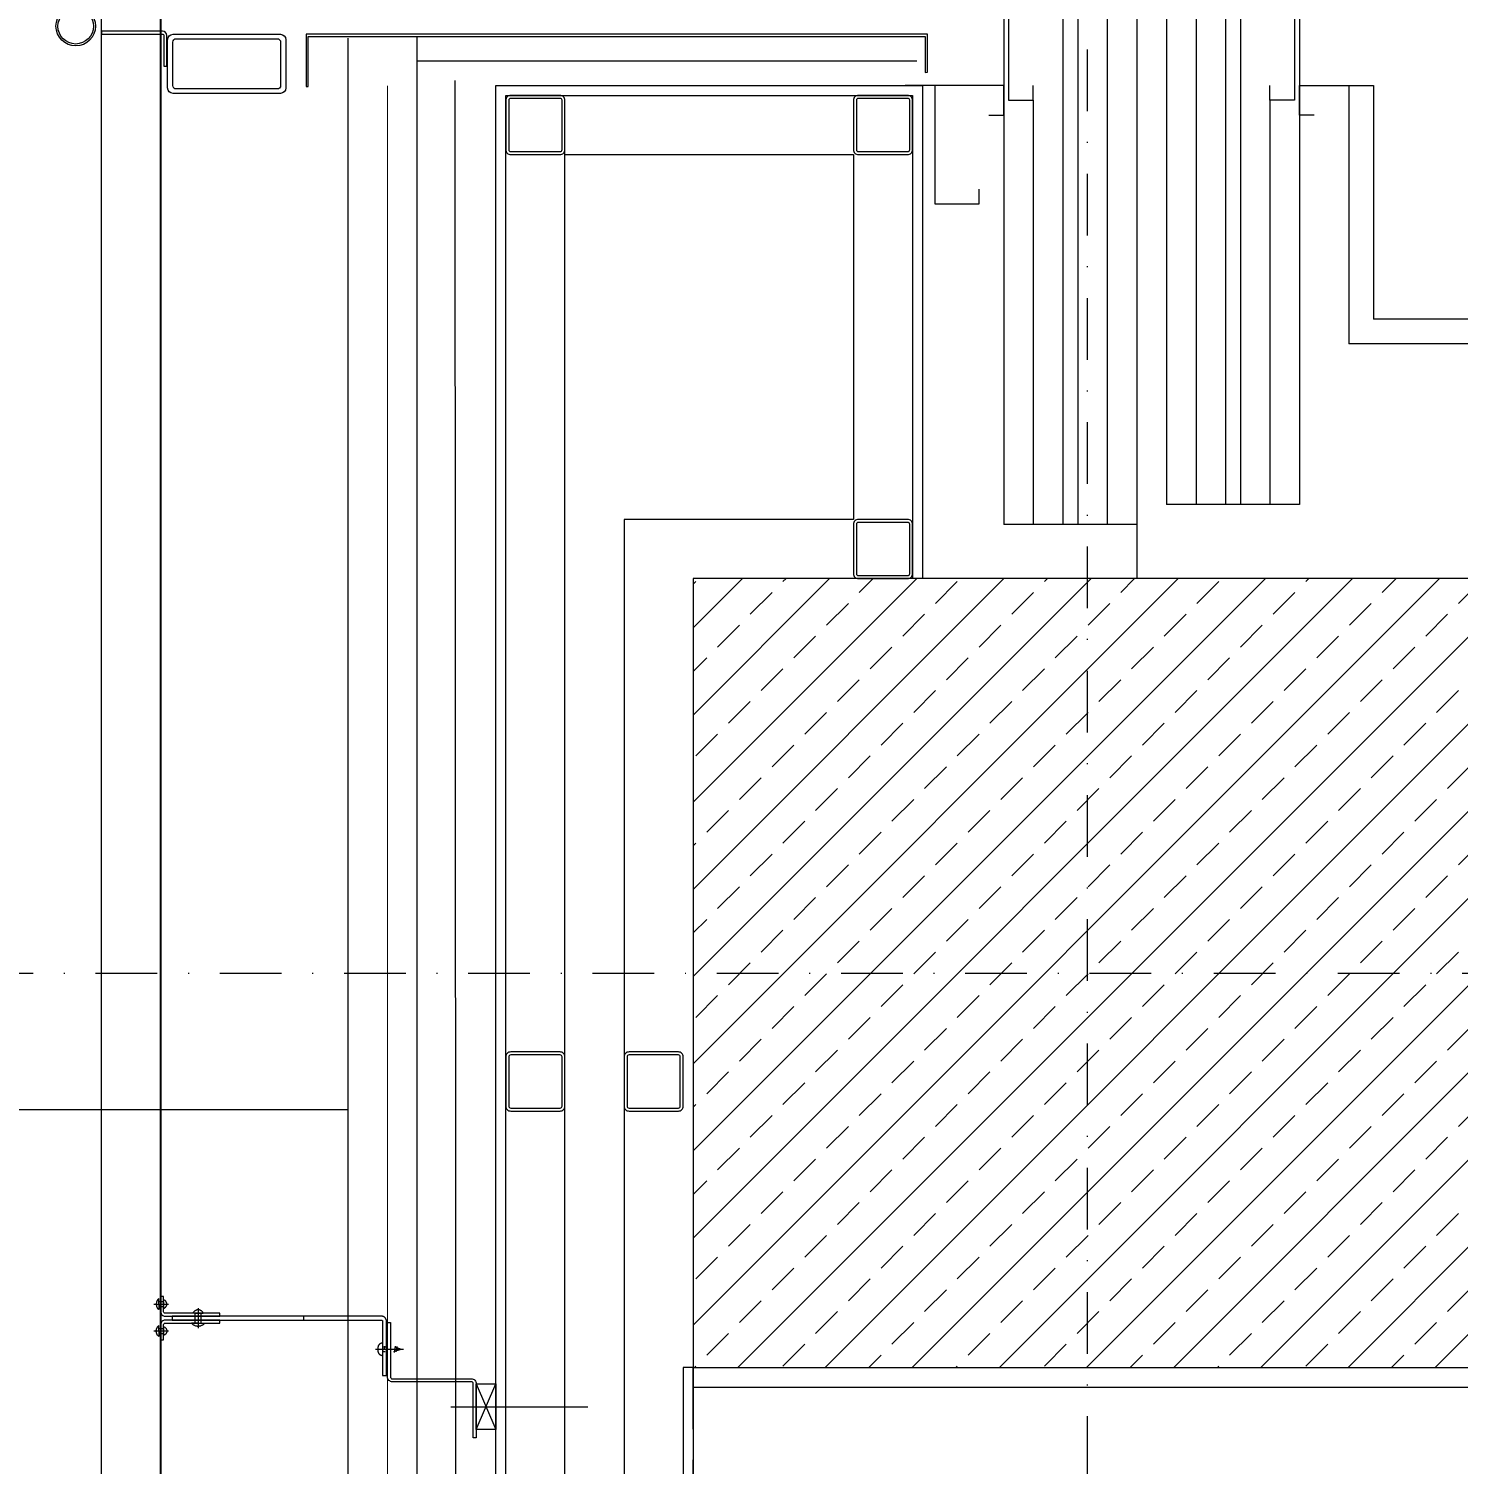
# Model space of a CAD drawing. Extents: x -1701 to 23780, y -363 to 7742.
# Drawn here: x 1115.1 to 1260.1, y 1935.2 to 2080.8 of the extents above; entities that cross this region are included whole.
import ezdxf
from ezdxf.enums import TextEntityAlignment as Align
from ezdxf.xclip import XClip

# ---------------------------------------------------------------- set-up
doc = ezdxf.new("R2010")
doc.units = 0
doc.header["$LTSCALE"] = 25
doc.header["$MEASUREMENT"] = 0
doc.header["$XCLIPFRAME"] = 0
doc.header["$PDMODE"] = 1
for name, pattern in [('Audi$0$DASHDOT2', [0.5, 0.25, -0.125, 0, -0.125]), ('Audi$0$DOT2', [0.125, 0, -0.125]), ('Audi$0$HIDDEN', [0.375, 0.25, -0.125])]:
    doc.linetypes.add(name, pattern=pattern)
doc.layers.get('0').update_dxf_attribs({"color": 9, "lineweight": 9})
for name, color, linetype, lineweight in [('Audi$0$01', 8, 'Continuous', 9), ('Audi$0$05V', 8, 'Continuous', 9), ('Audi$0$06D', 8, 'Continuous', 9), ('Audi$0$09W', 8, 'Continuous', 9), ('Audi$0$10', 8, 'Continuous', 9), ('Audi$0$11', 8, 'Continuous', 9), ('Audi$0$14', 8, 'Continuous', 9), ('Audi$0$20', 8, 'Audi$0$DOT2', 9), ('Audi$0$22', 8, 'Continuous', 9), ('Audi$0$24', 8, 'Audi$0$DASHDOT2', 9), ('Audi$0$33', 8, 'Audi$0$BATTING', 9)]:
    doc.layers.add(name, color=color, linetype=linetype, lineweight=lineweight)
doc.styles.add('Audi$0$Arial', font='arial.ttf', dxfattribs={"height": 2.5})
doc.linetypes.add('Audi$0$BATTING', pattern='A,0.0001,-0.1,[134,ltypeshp.shx,S=0.1,R=0,X=-0.1,Y=0],-0.2,[134,ltypeshp.shx,S=0.1,R=180,X=0.1,Y=0],-0.1', length=0.4001)

# ---------------------------------------------------------------- blocks, each defined once
blk = doc.blocks.new('Audi$0$p-kolon_80x80')
at = {"layer": 'Audi$0$09W'}
h = blk.add_hatch(dxfattribs=at)
h.set_pattern_fill('ANSI33', color=256, scale=25, style=0)
h.set_pattern_definition([(45, (-1222.5, -385), (-4.419417, 4.419417), []), (45, (-1218.0806, -385), (-4.419417, 4.419417), [3.125, -1.5625])])
h.paths.add_polyline_path([(-40, -40), (40, -40), (40, 40), (-40, 40)])
blk.add_lwpolyline([(-40, -40), (40, -40), (40, 40), (-40, 40)], close=True)
blk = doc.blocks.new('Audi$0$p- alum kaplama profil')
at = {"lineweight": 13}
blk.add_lwpolyline([(7.12, 12.59), (7.12, 26.49)], dxfattribs=at)
at = {"lineweight": 5}
blk.add_lwpolyline([(9.44, 15.16), (4.79, 15.16), (4.79, 17.16), (9.44, 17.16)], close=True, dxfattribs=at)
for points in [[(4.79, 15.16), (9.44, 17.16)], [(9.44, 15.16), (4.79, 17.16)]]:
    blk.add_lwpolyline(points, dxfattribs=at)
at = {"lineweight": 18}
blk.add_lwpolyline([(4.09, 6.16), (-1.41, 6.16), (-1.41, 6.46), (4.09, 6.46, 0.414214), (4.29, 6.66), (4.29, 14.66, -0.414214), (4.79, 15.16), (10.29, 15.16), (10.29, 14.86), (4.79, 14.86, 0.414214), (4.59, 14.66), (4.59, 6.66, -0.414214)], format="xyb", close=True, dxfattribs=at)
blk.add_lwpolyline([(-2.06, 5.56), (-2.06, -2.34), (-2.06, -15.69), (-1.66, -15.69), (-1.66, -2.34), (-1.66, 5.56), (-1.66, 5.56), (-1.66, 5.57), (-1.66, 5.57), (-1.66, 5.58), (-1.66, 5.58), (-1.65, 5.59), (-1.65, 5.59), (-1.65, 5.59), (-1.65, 5.6), (-1.65, 5.6), (-1.64, 5.61), (-1.64, 5.61), (-1.64, 5.62), (-1.64, 5.62), (-1.63, 5.62), (-1.63, 5.63), (-1.63, 5.63), (-1.62, 5.63), (-1.62, 5.64), (-1.61, 5.64), (-1.61, 5.64), (-1.61, 5.64), (-1.6, 5.65), (-1.6, 5.65), (-1.59, 5.65), (-1.59, 5.65), (-1.58, 5.65), (-1.58, 5.65), (-1.57, 5.66), (-1.57, 5.66), (-1.56, 5.66), (-1.56, 5.66), (3.94, 5.66), (3.94, 6.06), (-1.56, 6.06), (-1.58, 6.06), (-1.61, 6.05), (-1.63, 6.05), (-1.66, 6.05), (-1.68, 6.04), (-1.7, 6.03), (-1.73, 6.03), (-1.75, 6.02), (-1.77, 6.01), (-1.79, 6), (-1.82, 5.99), (-1.84, 5.97), (-1.86, 5.96), (-1.88, 5.94), (-1.89, 5.93), (-1.91, 5.91), (-1.93, 5.89), (-1.95, 5.87), (-1.96, 5.85), (-1.97, 5.83), (-1.99, 5.81), (-2, 5.79), (-2.01, 5.77), (-2.02, 5.75), (-2.03, 5.72), (-2.04, 5.7), (-2.04, 5.68), (-2.05, 5.65), (-2.05, 5.63), (-2.06, 5.61), (-2.06, 5.58)], close=True)
blk.add_lwpolyline([(-1.66, -2.34), (-2.06, -2.34)])
for points in [[(-2.36, -10.84), (-2.36, -16.39), (-2.36, -16.39, -0.414214), (-2.51, -16.54), (-2.51, -16.54), (-4.06, -16.54), (-4.06, -16.84), (-2.51, -16.84), (-2.51, -16.84, 0.414214), (-2.06, -16.39), (-2.06, -10.84)], [(-1.36, -10.84), (-1.66, -10.84), (-1.66, -16.39, 0.414214), (-1.21, -16.84), (-1.21, -16.84), (0.34, -16.84), (0.34, -16.54), (-1.21, -16.54), (-1.21, -16.54, -0.414214), (-1.36, -16.39), (-1.36, -16.39)]]:
    blk.add_lwpolyline(points, format="xyb", close=True)
for points in [[(1.05, 6.91, -10), (1.29, 7.56, -10)], [(1.29, 4.93, -10), (1.29, 7.8, -10)], [(1.53, 6.82, -10), (1.29, 7.56, -10)], [(1.61, 6.87, -10), (0.98, 6.96, -10)], [(1.33, 5.85, -10), (0.98, 5.88, -10)], [(1.56, 7.05, -10), (1.02, 7.13, -10)], [(1.05, 5.83, -10), (1.05, 6.01, -10)], [(1.05, 5.75, -10), (1.05, 5.83, -10)], [(1.29, 6.16, -10), (1.29, 6.26, -10)], [(1.53, 5.75, -10), (1.53, 5.92, -10)], [(0.67, 5.66, -10), (1.91, 5.66, -10)], [(0.67, 5.66, -10), (0.67, 5.64, -10), (0.67, 5.62, -10), (0.67, 5.6, -10), (0.68, 5.58, -10), (0.68, 5.56, -10), (0.69, 5.54, -10), (0.69, 5.52, -10), (0.7, 5.5, -10), (0.7, 5.48, -10), (0.71, 5.46, -10), (0.72, 5.45, -10), (0.73, 5.43, -10), (0.74, 5.41, -10), (0.75, 5.4, -10), (0.76, 5.38, -10), (0.77, 5.36, -10), (0.79, 5.35, -10), (0.8, 5.33, -10), (0.81, 5.32, -10), (0.83, 5.31, -10), (0.84, 5.29, -10), (0.86, 5.28, -10), (0.87, 5.27, -10), (0.89, 5.26, -10), (0.91, 5.25, -10), (0.92, 5.24, -10), (0.94, 5.23, -10), (0.96, 5.22, -10), (0.98, 5.21, -10), (1, 5.21, -10), (1.02, 5.2, -10), (1.03, 5.2, -10)], [(0.96, 5.66, -10), (0.97, 5.66, -10), (0.97, 5.66, -10), (0.97, 5.66, -10), (0.98, 5.66, -10), (0.98, 5.66, -10), (0.99, 5.66, -10), (0.99, 5.66, -10), (1, 5.66, -10), (1, 5.67, -10), (1, 5.67, -10), (1.01, 5.67, -10), (1.01, 5.67, -10), (1.01, 5.67, -10), (1.02, 5.68, -10), (1.02, 5.68, -10), (1.02, 5.68, -10), (1.03, 5.69, -10), (1.03, 5.69, -10), (1.03, 5.69, -10), (1.04, 5.7, -10), (1.04, 5.7, -10), (1.04, 5.7, -10), (1.04, 5.71, -10), (1.04, 5.71, -10), (1.05, 5.72, -10), (1.05, 5.72, -10), (1.05, 5.72, -10), (1.05, 5.73, -10), (1.05, 5.73, -10), (1.05, 5.74, -10), (1.05, 5.74, -10), (1.05, 5.75, -10)], [(1.03, 5.2, -10), (1.04, 5.2, -10), (1.05, 5.19, -10), (1.05, 5.19, -10), (1.06, 5.19, -10), (1.06, 5.19, -10), (1.07, 5.19, -10), (1.07, 5.19, -10), (1.08, 5.19, -10), (1.08, 5.19, -10), (1.09, 5.19, -10), (1.09, 5.18, -10), (1.1, 5.18, -10), (1.1, 5.18, -10), (1.11, 5.18, -10), (1.11, 5.18, -10), (1.12, 5.18, -10), (1.12, 5.18, -10), (1.13, 5.18, -10), (1.13, 5.18, -10), (1.14, 5.18, -10), (1.15, 5.18, -10), (1.15, 5.18, -10), (1.16, 5.17, -10), (1.16, 5.17, -10), (1.17, 5.17, -10), (1.17, 5.17, -10), (1.18, 5.17, -10), (1.18, 5.17, -10), (1.19, 5.17, -10), (1.19, 5.17, -10), (1.2, 5.17, -10), (1.2, 5.17, -10)], [(1.2, 5.17, -10), (1.2, 5.2, -10)], [(1.38, 5.2, -10), (1.2, 5.2, -10)], [(1.38, 5.17, -10), (1.38, 5.2, -10)], [(1.38, 5.17, -10), (1.38, 5.17, -10), (1.39, 5.17, -10), (1.39, 5.17, -10), (1.4, 5.17, -10), (1.41, 5.17, -10), (1.41, 5.17, -10), (1.42, 5.17, -10), (1.42, 5.17, -10), (1.43, 5.17, -10), (1.43, 5.18, -10), (1.44, 5.18, -10), (1.44, 5.18, -10), (1.45, 5.18, -10), (1.45, 5.18, -10), (1.46, 5.18, -10), (1.46, 5.18, -10), (1.47, 5.18, -10), (1.47, 5.18, -10), (1.48, 5.18, -10), (1.48, 5.18, -10), (1.49, 5.18, -10), (1.5, 5.19, -10), (1.5, 5.19, -10), (1.51, 5.19, -10), (1.51, 5.19, -10), (1.52, 5.19, -10), (1.52, 5.19, -10), (1.53, 5.19, -10), (1.53, 5.19, -10), (1.54, 5.19, -10), (1.54, 5.2, -10), (1.55, 5.2, -10)], [(1.53, 5.75, -10), (1.53, 5.74, -10), (1.53, 5.74, -10), (1.53, 5.73, -10), (1.53, 5.73, -10), (1.53, 5.72, -10), (1.54, 5.72, -10), (1.54, 5.72, -10), (1.54, 5.71, -10), (1.54, 5.71, -10), (1.54, 5.7, -10), (1.54, 5.7, -10), (1.55, 5.7, -10), (1.55, 5.69, -10), (1.55, 5.69, -10), (1.55, 5.69, -10), (1.56, 5.68, -10), (1.56, 5.68, -10), (1.56, 5.68, -10), (1.57, 5.67, -10), (1.57, 5.67, -10), (1.58, 5.67, -10), (1.58, 5.67, -10), (1.58, 5.67, -10), (1.59, 5.66, -10), (1.59, 5.66, -10), (1.6, 5.66, -10), (1.6, 5.66, -10), (1.6, 5.66, -10), (1.61, 5.66, -10), (1.61, 5.66, -10), (1.62, 5.66, -10), (1.62, 5.66, -10)], [(1.55, 5.2, -10), (1.57, 5.2, -10), (1.59, 5.21, -10), (1.6, 5.21, -10), (1.62, 5.22, -10), (1.64, 5.23, -10), (1.66, 5.24, -10), (1.68, 5.25, -10), (1.69, 5.26, -10), (1.71, 5.27, -10), (1.73, 5.28, -10), (1.74, 5.29, -10), (1.76, 5.31, -10), (1.77, 5.32, -10), (1.78, 5.33, -10), (1.8, 5.35, -10), (1.81, 5.36, -10), (1.82, 5.38, -10), (1.83, 5.4, -10), (1.84, 5.41, -10), (1.85, 5.43, -10), (1.86, 5.45, -10), (1.87, 5.46, -10), (1.88, 5.48, -10), (1.89, 5.5, -10), (1.89, 5.52, -10), (1.9, 5.54, -10), (1.9, 5.56, -10), (1.9, 5.58, -10), (1.91, 5.6, -10), (1.91, 5.62, -10), (1.91, 5.64, -10), (1.91, 5.66, -10)], [(-2.86, -13.04, 0), (-0.86, -13.04, 0)], [(-2.36, -12.52, 0), (-2.4, -12.53, 0), (-2.43, -12.56, 0), (-2.47, -12.58, 0), (-2.5, -12.6, 0), (-2.53, -12.63, 0), (-2.56, -12.66, 0), (-2.59, -12.69, 0), (-2.61, -12.73, 0), (-2.63, -12.76, 0), (-2.65, -12.8, 0), (-2.67, -12.84, 0), (-2.68, -12.88, 0), (-2.69, -12.92, 0), (-2.7, -12.96, 0), (-2.71, -13, 0), (-2.71, -13.04, 0), (-2.71, -13.08, 0), (-2.7, -13.13, 0), (-2.69, -13.17, 0), (-2.68, -13.21, 0), (-2.67, -13.25, 0), (-2.65, -13.28, 0), (-2.63, -13.32, 0), (-2.61, -13.36, 0), (-2.59, -13.39, 0), (-2.56, -13.42, 0), (-2.53, -13.45, 0), (-2.5, -13.48, 0), (-2.47, -13.51, 0), (-2.43, -13.53, 0), (-2.4, -13.55, 0), (-2.36, -13.57, 0)], [(-2.36, -13.04, 0), (-2.36, -12.52, 0)], [(-2.36, -13.04, 0), (-2.36, -12.73, 0)], [(-2.36, -12.73, 0), (-2.36, -13.04, 0)], [(-1.36, -12.73, 0), (-2.36, -12.73, 0)], [(-2.36, -13.04, 0), (-2.36, -13.36, 0)], [(-2.36, -13.04, 0), (-2.36, -13.57, 0)], [(-2.36, -13.36, 0), (-2.36, -13.04, 0)], [(-1.36, -13.04, 0), (-1.36, -12.37, 0)], [(-1.36, -13.72, 0), (-1.32, -13.68, 0), (-1.29, -13.65, 0), (-1.26, -13.61, 0), (-1.23, -13.58, 0), (-1.2, -13.54, 0), (-1.18, -13.5, 0), (-1.16, -13.45, 0), (-1.14, -13.41, 0), (-1.12, -13.37, 0), (-1.1, -13.32, 0), (-1.09, -13.28, 0), (-1.08, -13.23, 0), (-1.07, -13.18, 0), (-1.06, -13.14, 0), (-1.06, -13.09, 0), (-1.06, -13.04, 0), (-1.06, -12.99, 0), (-1.06, -12.95, 0), (-1.07, -12.9, 0), (-1.08, -12.85, 0), (-1.09, -12.81, 0), (-1.1, -12.76, 0), (-1.12, -12.72, 0), (-1.14, -12.67, 0), (-1.16, -12.63, 0), (-1.18, -12.59, 0), (-1.2, -12.55, 0), (-1.23, -12.51, 0), (-1.26, -12.47, 0), (-1.29, -12.43, 0), (-1.32, -12.4, 0), (-1.36, -12.37, 0)], [(-1.36, -13.04, 0), (-1.36, -13.72, 0)], [(-1.36, -13.36, 0), (-2.36, -13.36, 0)], [(-3.84, -17.04, 0), (-3.81, -17.07, 0), (-3.78, -17.1, 0), (-3.75, -17.12, 0), (-3.72, -17.15, 0), (-3.69, -17.17, 0), (-3.66, -17.19, 0), (-3.62, -17.21, 0), (-3.59, -17.23, 0), (-3.55, -17.24, 0), (-3.52, -17.26, 0), (-3.48, -17.27, 0), (-3.44, -17.28, 0), (-3.4, -17.28, 0), (-3.36, -17.29, 0), (-3.32, -17.29, 0), (-3.29, -17.29, 0), (-3.25, -17.29, 0), (-3.21, -17.29, 0), (-3.17, -17.28, 0), (-3.13, -17.28, 0), (-3.09, -17.27, 0), (-3.06, -17.26, 0), (-3.02, -17.24, 0), (-2.98, -17.23, 0), (-2.95, -17.21, 0), (-2.91, -17.19, 0), (-2.88, -17.17, 0), (-2.85, -17.15, 0), (-2.82, -17.12, 0), (-2.79, -17.1, 0), (-2.76, -17.07, 0), (-2.73, -17.04, 0)], [(-3.29, -17.04, 0), (-3.84, -17.04, 0)], [(-2.85, -16.54, 0), (-2.86, -16.51, 0), (-2.87, -16.47, 0), (-2.89, -16.44, 0), (-2.91, -16.41, 0), (-2.93, -16.38, 0), (-2.96, -16.35, 0), (-2.98, -16.33, 0), (-3.01, -16.31, 0), (-3.04, -16.29, 0), (-3.07, -16.27, 0), (-3.11, -16.25, 0), (-3.14, -16.24, 0), (-3.18, -16.23, 0), (-3.21, -16.22, 0), (-3.25, -16.22, 0), (-3.29, -16.22, 0), (-3.32, -16.22, 0), (-3.36, -16.22, 0), (-3.39, -16.23, 0), (-3.43, -16.24, 0), (-3.46, -16.25, 0), (-3.5, -16.27, 0), (-3.53, -16.29, 0), (-3.56, -16.31, 0), (-3.59, -16.33, 0), (-3.61, -16.35, 0), (-3.64, -16.38, 0), (-3.66, -16.41, 0), (-3.68, -16.44, 0), (-3.7, -16.47, 0), (-3.71, -16.51, 0), (-3.73, -16.54, 0)], [(-3.29, -16.54, 0), (-3.73, -16.54, 0)], [(-3.29, -16.54, 0), (-3.55, -16.54, 0)], [(-3.55, -16.54, 0), (-3.29, -16.54, 0)], [(-3.55, -17.04, 0), (-3.55, -16.54, 0)], [(-3.29, -17.54, 0), (-3.29, -16.04, 0)], [(-3.29, -16.54, 0), (-2.85, -16.54, 0)], [(-3.29, -16.54, 0), (-3.03, -16.54, 0)], [(-3.03, -16.54, 0), (-3.29, -16.54, 0)], [(-3.29, -17.04, 0), (-2.73, -17.04, 0)], [(-3.03, -17.04, 0), (-3.03, -16.54, 0)], [(-0.56, -17.04, 0), (-1.11, -17.04, 0)], [(0, -17.04, 0), (-0.03, -17.07, 0), (-0.06, -17.1, 0), (-0.09, -17.12, 0), (-0.12, -17.15, 0), (-0.15, -17.17, 0), (-0.18, -17.19, 0), (-0.22, -17.21, 0), (-0.25, -17.23, 0), (-0.29, -17.24, 0), (-0.33, -17.26, 0), (-0.36, -17.27, 0), (-0.4, -17.28, 0), (-0.44, -17.28, 0), (-0.48, -17.29, 0), (-0.52, -17.29, 0), (-0.56, -17.29, 0), (-0.59, -17.29, 0), (-0.63, -17.29, 0), (-0.67, -17.28, 0), (-0.71, -17.28, 0), (-0.75, -17.27, 0), (-0.79, -17.26, 0), (-0.82, -17.24, 0), (-0.86, -17.23, 0), (-0.89, -17.21, 0), (-0.93, -17.19, 0), (-0.96, -17.17, 0), (-0.99, -17.15, 0), (-1.02, -17.12, 0), (-1.05, -17.1, 0), (-1.08, -17.07, 0), (-1.11, -17.04, 0)], [(-1, -16.54, 0), (-0.98, -16.51, 0), (-0.97, -16.47, 0), (-0.95, -16.44, 0), (-0.93, -16.41, 0), (-0.91, -16.38, 0), (-0.88, -16.35, 0), (-0.86, -16.33, 0), (-0.83, -16.31, 0), (-0.8, -16.29, 0), (-0.77, -16.27, 0), (-0.73, -16.25, 0), (-0.7, -16.24, 0), (-0.66, -16.23, 0), (-0.63, -16.22, 0), (-0.59, -16.22, 0), (-0.56, -16.22, 0), (-0.52, -16.22, 0), (-0.48, -16.22, 0), (-0.45, -16.23, 0), (-0.41, -16.24, 0), (-0.38, -16.25, 0), (-0.34, -16.27, 0), (-0.31, -16.29, 0), (-0.28, -16.31, 0), (-0.25, -16.33, 0), (-0.23, -16.35, 0), (-0.2, -16.38, 0), (-0.18, -16.41, 0), (-0.16, -16.44, 0), (-0.14, -16.47, 0), (-0.13, -16.51, 0), (-0.12, -16.54, 0)], [(-0.56, -16.54, 0), (-1, -16.54, 0)], [(-0.56, -16.54, 0), (-0.82, -16.54, 0)], [(-0.82, -16.54, 0), (-0.56, -16.54, 0)], [(-0.82, -17.04, 0), (-0.82, -16.54, 0)], [(-0.56, -17.54, 0), (-0.56, -16.04, 0)], [(-0.56, -16.54, 0), (-0.3, -16.54, 0)], [(-0.56, -16.54, 0), (-0.12, -16.54, 0)], [(-0.3, -16.54, 0), (-0.56, -16.54, 0)], [(-0.56, -17.04, 0), (0, -17.04, 0)], [(-0.3, -17.04, 0), (-0.3, -16.54, 0)]]:
    blk.add_polyline3d(points)
blk = doc.blocks.new('Audi$0$P-AKS_AUDI')
at = {"layer": 'Audi$0$24'}
for points in [[(-3500, -2590), (-3500, 1250)], [(-3840, -800), (360, -800)]]:
    blk.add_lwpolyline(points, dxfattribs=at)
blk = doc.blocks.new('Audi$0$k-giriş portal kutusu')
at = {"layer": 'Audi$0$10'}
for p, q in [((5.4375, 6), (-5.4375, 6)), ((-6, 5.4375), (-6, 0.5625)), ((-5.46, 5.2125), (-5.46, 0.7875)), ((5.1225, 5.55), (-5.1225, 5.55)), ((5.46, 0.7875), (5.46, 5.2125)), ((6, 0.5625), (6, 5.4375)), ((-5.4375, 0), (5.4375, 0)), ((-5.1225, 0.45), (5.1225, 0.45))]:
    blk.add_line(p, q, dxfattribs=at)
for centre, radius, start, end in [((-5.4375, 5.4375), 0.5625, 90, 180), ((5.4375, 5.4375), 0.5625, 0, 90), ((-5.1225, 5.2125), 0.3375, 90, 180), ((5.1225, 5.2125), 0.3375, 0, 90), ((-5.4375, 0.5625), 0.5625, 180, 270), ((-5.1225, 0.7875), 0.3375, 180, 270), ((5.1225, 0.7875), 0.3375, 270, 0), ((5.4375, 0.5625), 0.5625, 270, 0)]:
    blk.add_arc(centre, radius, start, end, dxfattribs=at)
blk = doc.blocks.new('Audi$0$p-arac asansoru')
for p, q in [((59.9, 552.5), (59.9, 555.5)), ((15.4, 532), (15.4, 545.5)), ((356.9, 545.5), (15.4, 545.5)), ((58.4, 542.5), (15.4, 542.5)), ((79.9, 539.5), (15.4, 539.5)), ((79.9, 538), (15.4, 538)), ((119.9, 535), (15.4, 535)), ((356.9, 532), (15.4, 532)), ((17.4, 515.5), (17.4, 529)), ((354.9, 529), (17.4, 529)), ((119.05, 526), (17.4, 526)), ((79.9, 523), (17.4, 523)), ((79.9, 521.5), (17.4, 521.5)), ((58.4, 518.5), (17.4, 518.5)), ((354.9, 515.5), (17.4, 515.5)), ((33.7, -139.5), (33.7, 510.5)), ((59.9, 510.5), (33.7, 510.5)), ((59.9, 510.5), (59.9, 508)), ((36.2, -137), (36.2, 508)), ((59.9, 508), (36.2, 508))]:
    blk.add_line(p, q)
for points in [[(56.9, 547), (56.9, 545.5), (59.9, 545.5), (59.9, 552.5), (47.9, 552.5), (47.9, 548), (49.4, 548)], [(79.7, 541), (81.7, 541), (81.7, 545), (58.4, 545), (58.4, 542.5), (59.9, 542.5)], [(79.7, 520), (81.7, 520), (81.7, 516), (58.4, 516), (58.4, 518.5), (59.9, 518.5)], [(56.9, 514), (56.9, 515.5), (59.9, 515.5), (59.9, 510.5)]]:
    blk.add_lwpolyline(points)
blk = doc.blocks.new('Audi$0$prf-60x60')
for points in [[(-2.5, -6), (2.5, -6, 0.414214), (3, -5.5), (3, -0.5, 0.414214), (2.5, 0), (-2.5, 0, 0.414214), (-3, -0.5), (-3, -5.5, 0.414214)], [(-2.5, -5.7), (2.5, -5.7, 0.414214), (2.7, -5.5), (2.7, -0.5, 0.414214), (2.5, -0.3), (-2.5, -0.3, 0.414214), (-2.7, -0.5), (-2.7, -5.5, 0.414214)]]:
    blk.add_lwpolyline(points, format="xyb", close=True)
at = {"color": 252}
blk.add_point((0, -3), dxfattribs=at)
blk = doc.blocks.new('Audi$0$p-zemin kat')
at = {"layer": 'Audi$0$06D'}
for points in [[(1122.5, 2070), (1122.5, 2865)], [(1227.5, 2390), (1227.5, 2025)], [(1227.5, 2264.78), (1227.5, 2025)], [(1227.5, 2264.78), (1227.5, 2025)], [(1147.5, 1825), (1147.5, 2079.8)], [(1154.5, 1825), (1154.5, 2080)], [(1169.5, 2068), (1198.76, 2068), (1198.76, 2031), (1175.5, 2031), (1175.5, 1837), (1169.5, 1837), (1169.5, 2071)], [(1122.5, 1830), (1122.5, 2070)]]:
    blk.add_lwpolyline(points, dxfattribs=at)
at = {"layer": 'Audi$0$10'}
for points, const_width in [([(1128.5, 2070), (1128.5, 2865)], 0.2), ([(1151.5, 1825), (1151.5, 2075)], 0.1), ([(1128.5, 1830), (1128.5, 2070)], 0.2)]:
    blk.add_lwpolyline(points, dxfattribs=dict(at, const_width=const_width))
at = {"layer": 'Audi$0$10', "ltscale": 0.3}
blk.add_lwpolyline([(1122.5, 2080.51), (1122.5, 2080.21), (1128.67, 2080.21, -0.414268), (1128.82, 2080.06), (1128.82, 2076.96), (1129.12, 2076.96), (1129.12, 2080.06, 0.414207), (1128.67, 2080.51), (1122.5, 2080.51)], format="xyb", dxfattribs=at)
blk.add_lwpolyline([(1206.26, 2076.35), (1206.26, 2080.2), (1143.26, 2080.2), (1143.26, 2074.89), (1143.46, 2074.89), (1143.46, 2079.97), (1161.07, 2079.97), (1206.03, 2079.97), (1206.03, 2076.32), (1206.03, 2076.32), (1206.03, 2076.32)], close=True, dxfattribs=at)
for radius in [2, 1.8]:
    blk.add_circle((1119.88, 2081.01), radius, dxfattribs=at)
at = {"layer": 'Audi$0$11'}
for points in [[(1162.5, 2075), (1205.76, 2075), (1205.76, 2025)], [(1182.5, 1945), (1182.5, 1830), (1162.5, 1830), (1162.5, 2075)], [(1163.5, 2074), (1204.76, 2074), (1204.76, 2025)], [(1182.5, 1945), (1181.5, 1945), (1181.5, 1831), (1163.5, 1831), (1163.5, 2074)]]:
    blk.add_lwpolyline(points, dxfattribs=at)
at = {"layer": 'Audi$0$14'}
blk.add_lwpolyline([(1182.5, 1943), (1964.5, 1943), (1964.5, 2480), (1962.5, 2480)], dxfattribs=at)
at = {"layer": 'Audi$0$20', "linetype": 'Audi$0$HIDDEN', "lineweight": 0}
blk.add_lwpolyline([(1947.5, 1845), (1182.5, 1845), (1182.5, 1945), (1947.5, 1945)], close=True, dxfattribs=at)
at = {"layer": 'Audi$0$33', "ltscale": 0.25}
blk.add_lwpolyline([(1154.5, 2077.5), (1205.18, 2077.5)], dxfattribs=at)
at = {"layer": 'Audi$0$33', "ltscale": 0.4}
blk.add_lwpolyline([(1158.5, 1827.5), (1158.38, 2075.5), (1158.38, 2075.5)], dxfattribs=at)
at = {"xscale": -1, "rotation": 180}
blk.add_blockref('Audi$0$k-giriş portal kutusu', (1135.2, 2080.2), dxfattribs=at)
at = {"layer": 'Audi$0$01'}
blk.add_blockref('Audi$0$p-kolon_80x80', (1222.5, 1985), dxfattribs=at)
at = {"layer": 'Audi$0$05V'}
ref = blk.add_blockref('Audi$0$p-arac asansoru', (1759.5, 2015.1), dxfattribs=dict(at, rotation=90))
XClip(ref).set_block_clipping_path([(-72.1000000362, -157.9999999557), (374.9000042902, 575.0000000443)])
at = {"layer": 'Audi$0$10'}
for p in [(1166.5, 2074), (1201.76, 2074), (1201.76, 2031), (1166.5, 1977), (1178.5, 1977)]:
    blk.add_blockref('Audi$0$prf-60x60', p, dxfattribs=at)
at = {"layer": 'Audi$0$10', "rotation": 270}
blk.add_blockref('Audi$0$p- alum kaplama profil', (1145.34, 1948.14), dxfattribs=at)
at = {"layer": 'Audi$0$24'}
blk.add_blockref('Audi$0$P-AKS_AUDI', (4722.5, 2785), dxfattribs=at)
blk = doc.blocks.new('Audi$0$0_wallno')
blk.add_lwpolyline([(-7.84, 1.5), (7.942, 1.5), (7.942, -1.5), (-7.84, -1.5)], close=True)
blk.add_lwpolyline([(7.942, 0), (16.132, 0)])
at = {"style": 'Audi$0$Arial'}
blk.add_attdef('GENISLIK', text='', height=2, dxfattribs=at).set_placement((8.442, 0), align=Align.BOTTOM_LEFT)
blk.add_attdef('DUVARNO', text='', height=2, dxfattribs=at).set_placement((0, 0), align=Align.MIDDLE_CENTER)
blk.add_attdef('YUKSEKLIK', text='', height=2, dxfattribs=at).set_placement((8.442, -0.5), align=Align.TOP_LEFT)
blk = doc.blocks.new('Audi')
at = {"layer": 'Audi$0$10'}
blk.add_blockref('Audi$0$p-zemin kat', (0, 0), dxfattribs=at)
at = {"layer": 'Audi$0$22'}
ref = blk.add_blockref('Audi$0$0_wallno', (1066.84, 1971.16), dxfattribs=dict(at, xscale=5, yscale=5, zscale=5))
ref.add_attrib('DUVARNO', 'AUDI-GC02', dxfattribs={"layer": '0', "height": 10, "style": 'Audi$0$Arial'}).set_placement((1066.84, 1971.16), align=Align.MIDDLE_CENTER)

msp = doc.modelspace()

# ---------------------------------------------------------------- block references
at = {"color": 6}
msp.add_blockref('Audi', (0, 0), dxfattribs=at)

doc.saveas('drawing.dxf')
